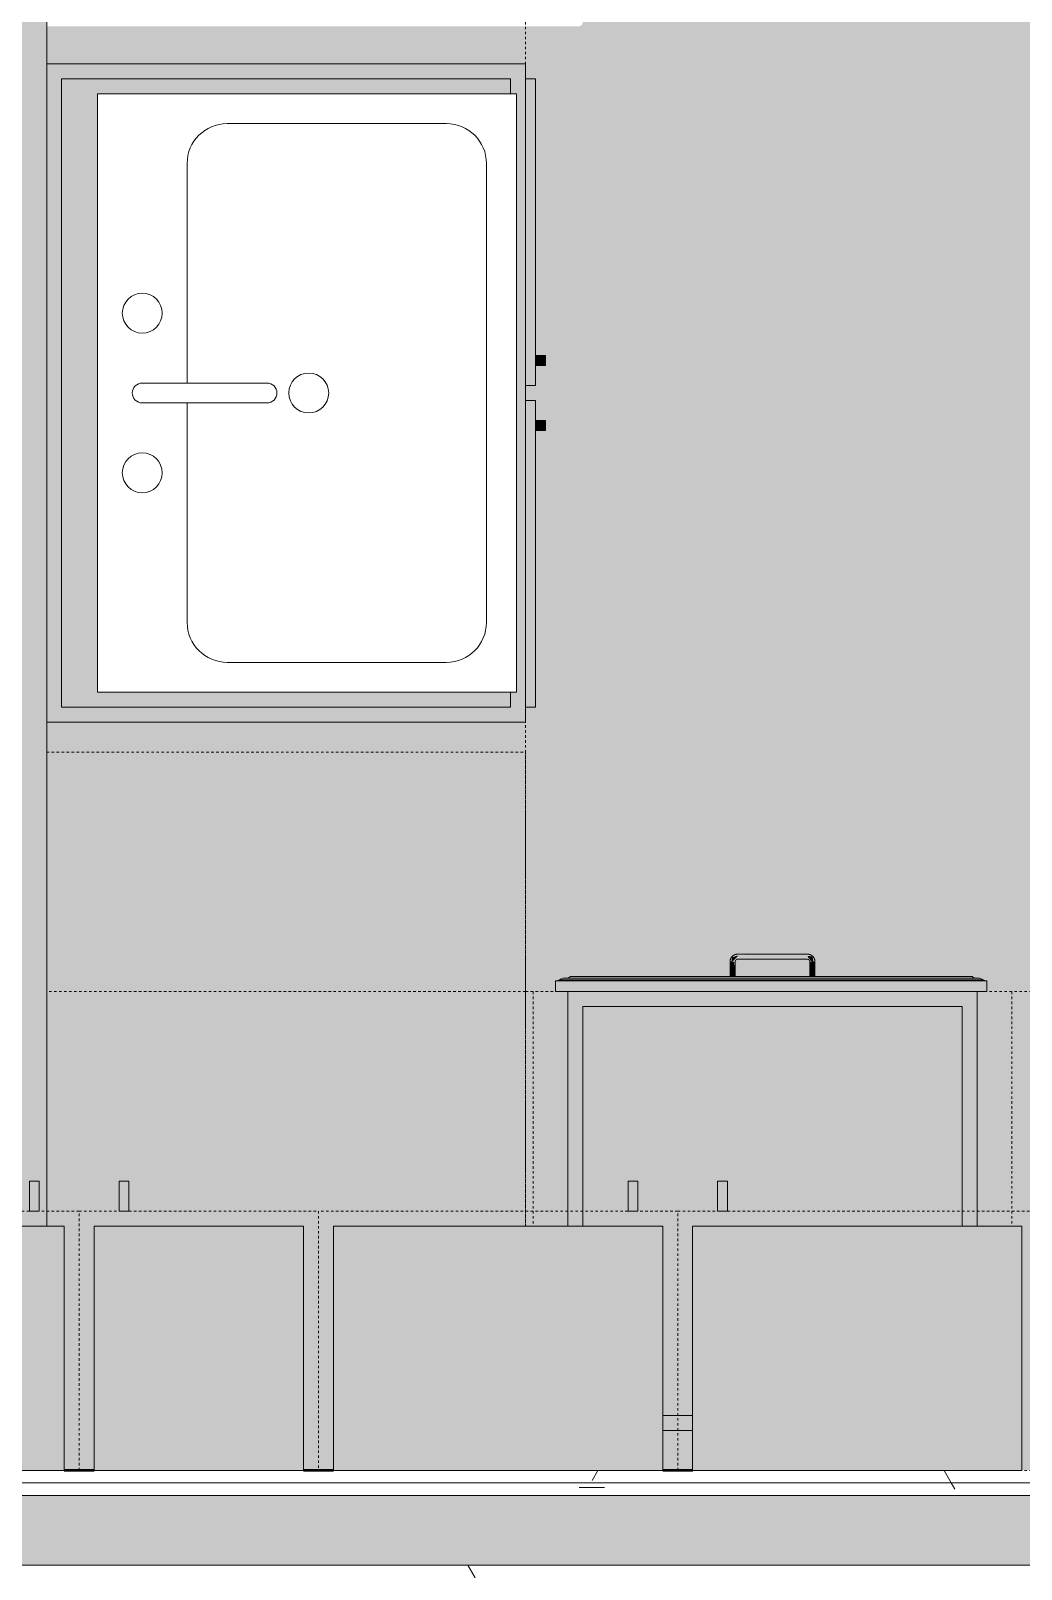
# Model space of a CAD drawing. Header units: inches. Extents: x -4218 to -1814, y 9706 to 12426.
# Drawn here: x -3606.3 to -3556.7, y 10548.2 to 10625.3 of the extents above; entities that cross this region are included whole.
import ezdxf

# ---------------------------------------------------------------- set-up
doc = ezdxf.new("R2010")
doc.units = ezdxf.units.IN
doc.header["$MEASUREMENT"] = 0
doc.linetypes.add('Dash', pattern=[0.25, 0.125, -0.125])
for name, color, linetype, lineweight in [('0-1', 7, 'Continuous', 5), ('0-2', 10, 'Continuous', 13), ('A-AREA-PATT-4', 41, 'Continuous', 9), ('A-WALL', 113, 'Continuous', 13), ('A-WALL-1', 8, 'Continuous', 5), ('A-WALL-3', 10, 'Continuous', 13), ('A-WALL-PATT-4', 111, 'Continuous', 9), ('I-WALL-3', 2, 'Continuous', 50), ('P-SANR-FIXT-2', 7, 'Continuous', 9), ('Q-CASE', 31, 'Continuous', 9), ('Q-CASE-1', 9, 'Continuous', 9), ('Q-CASE-3', 7, 'Continuous', 9), ('Q-CASE-4', 7, 'Dash', 9), ('Q-CASE-HDLN-1', 7, 'Dash', 9), ('Q-CASE-HDLN-2', 31, 'Continuous', 9)]:
    doc.layers.add(name, color=color, linetype=linetype, lineweight=lineweight)
pattern_1 = [(0, (0, 0), (30.72, 7.68), [1.267, -21.773, 1.267, -21.773, -122.88]), (0, (0, 0), (30.72, 7.68), [-46.08, 1.267, -44.813, 1.267, -21.773, -53.76]), (0, (0, 0), (30.72, 7.68), [-115.2, 1.267, -14.093, 1.267, -37.133]), (120, (11.52, 3.84), (-22.011075, 22.7643004), [1.267, -21.773, 1.267, -21.773, -122.88]), (120, (11.52, 3.84), (-22.011075, 22.7643004), [-46.08, 1.267, -44.813, 1.267, -21.773, -53.76]), (120, (11.52, 3.84), (-22.011075, 22.7643004), [-115.2, 1.267, -14.093, 1.267, -37.133]), (240, (15.36, 19.2), (-8.708925, -30.4443004), [1.267, -21.773, 1.267, -21.773, -122.88]), (240, (15.36, 19.2), (-8.708925, -30.4443004), [-46.08, 1.267, -44.813, 1.267, -21.773, -53.76]), (240, (15.36, 19.2), (-8.708925, -30.4443004), [-115.2, 1.267, -14.093, 1.267, -37.133])]

# ---------------------------------------------------------------- blocks, each defined once
blk = doc.blocks.new('OD_CW_Countertop - OD_CW_Countertop-2487816-FLOOR PLAN - 3RD FLOOR')
at = {"layer": 'Q-CASE-HDLN-1'}
blk.add_line((0.738, 19.375), (97.088, 19.375), dxfattribs=at)
blk = doc.blocks.new('OD_CW_Countertop - OD_CW_Countertop-2386852-FLOOR PLAN - 3RD FLOOR')
at = {"layer": 'Q-CASE-HDLN-1'}
for p, q in [((0.738, 11.75), (0.738, 11)), ((70.363, 0), (70.363, 11.75)), ((0.738, 9.501), (0.738, 0)), ((0.738, 0), (14.738, 0)), ((44.738, 0), (70.363, 0))]:
    blk.add_line(p, q, dxfattribs=at)
blk = doc.blocks.new('Sink Kitchen-Single - 30_ x 21_-1372827-FLOOR PLAN - 3RD FLOOR')
at = {"layer": 'P-SANR-FIXT-2'}
for p, q in [((-14.382, 10.408), (15.618, 10.408)), ((-14.382, -10.592), (-14.382, 10.408)), ((15.618, 10.408), (15.618, -10.592)), ((-10.882, 8.908), (12.118, 8.908)), ((-12.882, -4.092), (-12.882, 6.908)), ((14.118, 6.908), (14.118, -4.092)), ((0.118, -8.342), (0.118, -2.092)), ((1.118, -8.342), (1.118, -2.092)), ((0.118, -6.092), (-10.882, -6.092)), ((12.118, -6.092), (1.118, -6.092)), ((15.618, -10.592), (-14.382, -10.592))]:
    blk.add_line(p, q, dxfattribs=at)
for centre, radius, start, end in [((-10.882, 6.908), 2, 90, 180), ((12.118, 6.908), 2, 360, 90), ((0.618, 0), 1, 360, 180), ((0.618, 0), 1, 180, 0), ((0.618, -2.092), 0.5, 360, 180), ((-10.882, -4.092), 2, 180, 270), ((12.118, -4.092), 2, 270, 0), ((-3.382, -8.342), 1, 360, 180), ((4.618, -8.342), 1, 0, 180), ((-3.382, -8.342), 1, 180, 0), ((0.618, -8.342), 0.5, 180, 0), ((4.618, -8.342), 1, 180, 0)]:
    blk.add_arc(centre, radius, start, end, dxfattribs=at)
blk = doc.blocks.new('300 Series Wall Hung Cabinet_301 - 18_-2356570-FLOOR PLAN - 3RD FLOOR')
at = {"layer": 'Q-CASE-1'}
for points in [[(-7, 14.687), (-7, 13.188), (-6.512, 13.188), (-6.512, 14.687)], [(-8.25, 12.438), (-8.25, 0.187), (8.25, 0.187), (8.25, 12.438), (-4.25, 12.438)]]:
    blk.add_hatch(color=256, dxfattribs=at).paths.add_polyline_path(points, flags=0)
at = {"layer": 'Q-CASE-3'}
for p, q in [((-6.512, 14.687), (-7, 14.687)), ((-7, 14.687), (-7, 13.188)), ((-6.512, 13.188), (-6.512, 14.687)), ((-6.512, 13.188), (-7, 13.188)), ((8.25, 12.438), (-8.25, 12.438)), ((-8.25, 12.438), (-8.25, 0.187)), ((8.25, 0.187), (8.25, 12.438)), ((-8.25, 0.187), (8.25, 0.187))]:
    blk.add_line(p, q, dxfattribs=at)
at = {"layer": 'Q-CASE-4'}
for p, q in [((-9, 0.187), (-9, 13.188)), ((-9, 13.188), (9, 13.188)), ((9, 13.188), (9, 0.187)), ((9, 0.187), (-9, 0.187))]:
    blk.add_line(p, q, dxfattribs=at)
blk = doc.blocks.new('300 Series Wall Hung Cabinet_301 - 18_-2356589-FLOOR PLAN - 3RD FLOOR')
at = {"layer": 'Q-CASE-1'}
for points in [[(8.25, -12.438), (8.25, -0.188), (-8.25, -0.188), (-8.25, -12.438), (5.25, -12.438)], [(-6.512, -14.687), (-6.512, -13.188), (-7, -13.188), (-7, -14.687)]]:
    blk.add_hatch(color=256, dxfattribs=at).paths.add_polyline_path(points, flags=0)
at = {"layer": 'Q-CASE-3'}
for p, q in [((8.25, -0.188), (-8.25, -0.188)), ((-8.25, -0.188), (-8.25, -12.438)), ((8.25, -12.438), (8.25, -0.188)), ((-8.25, -12.438), (8.25, -12.438)), ((-7, -13.188), (-6.512, -13.188)), ((-7, -13.188), (-7, -14.687)), ((-6.512, -14.687), (-6.512, -13.188)), ((-7, -14.687), (-6.512, -14.687))]:
    blk.add_line(p, q, dxfattribs=at)
at = {"layer": 'Q-CASE-4'}
for p, q in [((9, -0.188), (-9, -0.188)), ((-9, -0.188), (-9, -13.188)), ((9, -13.188), (9, -0.188)), ((-9, -13.188), (9, -13.188))]:
    blk.add_line(p, q, dxfattribs=at)
blk = doc.blocks.new('300 Series Wall Hung Cabinet_301 - 12_-2218017-FLOOR PLAN - 3RD FLOOR')
at = {"layer": 'Q-CASE-1'}
for points in [[(-4, 14.687), (-4, 13.188), (-3.512, 13.188), (-3.512, 14.687)], [(-5.071, 12.438), (-5.25, 12.438), (-5.25, 0.187), (5.25, 0.187), (5.25, 12.438), (-4.162, 12.438)]]:
    blk.add_hatch(color=256, dxfattribs=at).paths.add_polyline_path(points, flags=0)
at = {"layer": 'Q-CASE-3'}
for p, q in [((-3.512, 14.687), (-4, 14.687)), ((-4, 14.687), (-4, 13.188)), ((-3.512, 13.188), (-3.512, 14.687)), ((-3.512, 13.188), (-4, 13.188)), ((5.25, 12.438), (-5.25, 12.438)), ((-5.25, 12.438), (-5.25, 0.187)), ((5.25, 0.187), (5.25, 12.438)), ((-5.25, 0.187), (5.25, 0.187))]:
    blk.add_line(p, q, dxfattribs=at)
at = {"layer": 'Q-CASE-4'}
for p, q in [((-6, 0.187), (-6, 13.188)), ((-6, 13.188), (6, 13.188)), ((6, 13.188), (6, 0.187)), ((6, 0.187), (-6, 0.187))]:
    blk.add_line(p, q, dxfattribs=at)
blk = doc.blocks.new('300 Series Wall Hung Cabinet_301 - 12_-2216986-FLOOR PLAN - 3RD FLOOR')
at = {"layer": 'Q-CASE-1'}
for points in [[(-5.25, -12.438), (5.25, -12.438), (5.25, -0.188), (-5.25, -0.188), (-5.25, -9.566)], [(-3.512, -14.687), (-3.512, -13.188), (-4, -13.188), (-4, -14.687)]]:
    blk.add_hatch(color=256, dxfattribs=at).paths.add_polyline_path(points, flags=0)
at = {"layer": 'Q-CASE-3'}
for p, q in [((5.25, -0.188), (-5.25, -0.188)), ((-5.25, -0.188), (-5.25, -12.438)), ((5.25, -12.438), (5.25, -0.188)), ((-5.25, -12.438), (5.25, -12.438)), ((-4, -13.188), (-3.512, -13.188)), ((-4, -13.188), (-4, -14.687)), ((-3.512, -14.687), (-3.512, -13.188)), ((-4, -14.687), (-3.512, -14.687))]:
    blk.add_line(p, q, dxfattribs=at)
at = {"layer": 'Q-CASE-4'}
for p, q in [((6, -0.188), (-6, -0.188)), ((-6, -0.188), (-6, -13.188)), ((6, -13.188), (6, -0.188)), ((-6, -13.188), (6, -13.188))]:
    blk.add_line(p, q, dxfattribs=at)
blk = doc.blocks.new('Base_Unit_4_drawer_12137 - 24_-2386625-FLOOR PLAN - 3RD FLOOR')
at = {"layer": 'Q-CASE'}
for points in [[(-1.383, 24.75), (-1.142, 24.75), (-1.174, 25.5), (-1.383, 25.5), (-1.383, 25.228)], [(-1.295, 25.5), (-1.23, 25.528), (-1.012, 25.75), (-1.012, 25.813), (-1.286, 25.72), (-1.325, 25.5)], [(2.488, 25.625), (2.488, 25.875), (-1.012, 25.838), (-1.012, 25.625), (0.187, 25.625)], [(2.738, 25.5), (2.8, 25.5), (2.738, 25.768), (2.488, 25.782), (2.516, 25.717), (2.705, 25.5)], [(2.617, 24.75), (2.858, 24.75), (2.826, 25.5), (2.617, 25.5), (2.617, 25.228)], [(-9.664, 24.671), (10.823, 24.703), (10.659, 24.75), (-9.387, 24.75), (-9.567, 24.676)], [(10.988, 24), (11.488, 24), (11.488, 24.543), (-10.137, 24.543), (-10.137, 24), (10.238, 24)], [(-10.026, 24.543), (11.377, 24.556), (11.271, 24.592), (-10.064, 24.551), (-10.055, 24.543)], [(10.238, 24.592), (11.271, 24.592), (11.105, 24.665), (10.823, 24.671), (-9.842, 24.639), (-9.921, 24.592), (4.408, 24.592)]]:
    blk.add_hatch(color=256, dxfattribs=at).paths.add_polyline_path(points, flags=0)
h = blk.add_hatch(color=256, dxfattribs=at)
h.paths.add_polyline_path([(-4.762, 2), (-3.262, 2), (-3.262, 2.75), (-4.762, 2.75), (-4.762, 2.18)], flags=0)
h.paths.add_polyline_path([(10.573, 12.25), (10.988, 12.25), (10.988, 24), (-9.512, 24), (-9.512, 12.25), (-8.762, 12.25), (-8.762, 23.25), (10.238, 23.25), (10.238, 12.25)], flags=0)
h = blk.add_hatch(color=256, dxfattribs=at)
h.paths.add_polyline_path([(-3.262, 2.75), (-3.262, 12.25), (10.238, 12.25), (10.238, 23.25), (-8.762, 23.25), (-8.762, 12.25), (-4.762, 12.25), (-4.762, 2.75)], flags=0)
h.paths.add_polyline_path([(-1.524, 13), (-2.012, 13), (-2.012, 14.499), (-1.524, 14.499), (-1.524, 14)], flags=0)
h.paths.add_polyline_path([(-6.012, 13), (-6.501, 13), (-6.501, 14.499), (-6.012, 14.499), (-6.012, 14)], flags=0)
at = {"layer": 'Q-CASE-HDLN-1'}
for p, q in [((12.738, 24), (-11.262, 24)), ((-11.262, 24), (-11.262, 12.25)), ((12.738, 24), (12.738, 12.25))]:
    blk.add_line(p, q, dxfattribs=at)
at = {"layer": 'Q-CASE-HDLN-2'}
for p, q in [((-1.387, 25.5), (-1.387, 24.75)), ((-1.387, 25.5), (-1.387, 24.75)), ((-1.387, 25.5), (-1.387, 24.75)), ((-1.387, 25.5), (-1.387, 24.75)), ((-1.137, 24.75), (-1.137, 25.5)), ((-1.137, 24.75), (-1.137, 25.5)), ((-1.137, 24.75), (-1.137, 25.5)), ((-1.137, 24.75), (-1.137, 25.5)), ((2.488, 25.875), (-1.012, 25.875)), ((-1.012, 25.625), (2.488, 25.625)), ((2.613, 25.5), (2.613, 24.75)), ((2.613, 25.5), (2.613, 24.75)), ((2.613, 25.5), (2.613, 24.75)), ((2.613, 25.5), (2.613, 24.75)), ((2.863, 24.75), (2.863, 25.5)), ((2.863, 24.75), (2.863, 25.5)), ((2.863, 24.75), (2.863, 25.5)), ((2.863, 24.75), (2.863, 25.5)), ((-9.387, 24.75), (-1.383, 24.75)), ((-1.387, 24.75), (-1.383, 24.75)), ((-1.137, 24.75), (-1.387, 24.75)), ((-1.142, 24.75), (-1.137, 24.75)), ((-1.142, 24.75), (2.617, 24.75)), ((2.863, 24.75), (2.613, 24.75)), ((2.613, 24.75), (2.617, 24.75)), ((2.858, 24.75), (2.863, 24.75)), ((2.858, 24.75), (10.738, 24.75)), ((11.488, 24.543), (-10.137, 24.543)), ((-10.137, 24.543), (-10.137, 24)), ((11.488, 24), (-10.137, 24)), ((-9.921, 24.592), (11.271, 24.592)), ((11.037, 24.672), (-9.687, 24.672)), ((-9.512, 24), (-9.512, 12.25)), ((10.988, 12.25), (10.988, 24)), ((11.488, 24.543), (11.488, 24)), ((-8.762, 12.25), (-8.762, 23.25)), ((-8.762, 23.25), (10.238, 23.25)), ((10.238, 23.25), (10.238, 12.25)), ((-3.262, 2.75), (-4.762, 2.75)), ((-4.762, 2), (-3.262, 2))]:
    blk.add_line(p, q, dxfattribs=at)
at = {"layer": 'Q-CASE-HDLN-2', "flags": 128}
for points in [[(-1.012, 25.875), (-1.027, 25.875), (-1.042, 25.874), (-1.057, 25.872), (-1.072, 25.87), (-1.087, 25.868), (-1.101, 25.864), (-1.116, 25.86), (-1.13, 25.856), (-1.144, 25.851), (-1.158, 25.845), (-1.172, 25.839), (-1.185, 25.833), (-1.199, 25.825), (-1.211, 25.818), (-1.224, 25.81), (-1.236, 25.801), (-1.248, 25.792), (-1.26, 25.782), (-1.271, 25.772), (-1.281, 25.761), (-1.292, 25.75), (-1.301, 25.739), (-1.311, 25.727), (-1.319, 25.715), (-1.328, 25.703), (-1.336, 25.69), (-1.343, 25.677), (-1.35, 25.663), (-1.356, 25.65), (-1.362, 25.636), (-1.367, 25.622), (-1.372, 25.608), (-1.376, 25.593), (-1.379, 25.578), (-1.382, 25.564), (-1.384, 25.549), (-1.386, 25.534), (-1.387, 25.519), (-1.387, 25.504), (-1.387, 25.5)], [(-1.292, 25.75), (-1.301, 25.739), (-1.311, 25.727), (-1.319, 25.715), (-1.328, 25.703), (-1.336, 25.69), (-1.343, 25.677), (-1.35, 25.663), (-1.356, 25.65), (-1.362, 25.636), (-1.367, 25.622), (-1.372, 25.608), (-1.376, 25.593), (-1.379, 25.578), (-1.382, 25.564), (-1.384, 25.549), (-1.386, 25.534), (-1.387, 25.519), (-1.387, 25.504), (-1.387, 25.5)], [(-1.292, 25.75), (-1.301, 25.739), (-1.311, 25.727), (-1.319, 25.715), (-1.328, 25.703), (-1.336, 25.69), (-1.343, 25.677), (-1.35, 25.663), (-1.356, 25.65), (-1.362, 25.636), (-1.367, 25.622), (-1.372, 25.608), (-1.376, 25.593), (-1.379, 25.578), (-1.382, 25.564), (-1.384, 25.549), (-1.386, 25.534), (-1.387, 25.519), (-1.387, 25.504), (-1.387, 25.5)], [(-1.292, 25.75), (-1.301, 25.739), (-1.311, 25.727), (-1.319, 25.715), (-1.328, 25.703), (-1.336, 25.69), (-1.343, 25.677), (-1.35, 25.663), (-1.356, 25.65), (-1.362, 25.636), (-1.367, 25.622), (-1.372, 25.608), (-1.376, 25.593), (-1.379, 25.578), (-1.382, 25.564), (-1.384, 25.549), (-1.386, 25.534), (-1.387, 25.519), (-1.387, 25.504), (-1.387, 25.5)], [(-1.012, 25.875), (-1.027, 25.875), (-1.042, 25.874), (-1.057, 25.872), (-1.072, 25.87), (-1.087, 25.868), (-1.101, 25.864), (-1.116, 25.86), (-1.13, 25.856), (-1.144, 25.851), (-1.158, 25.845), (-1.172, 25.839), (-1.185, 25.833), (-1.199, 25.825), (-1.211, 25.818), (-1.224, 25.81), (-1.236, 25.801), (-1.248, 25.792), (-1.26, 25.782), (-1.271, 25.772)], [(-1.012, 25.875), (-1.027, 25.875), (-1.042, 25.874), (-1.057, 25.872), (-1.072, 25.87), (-1.087, 25.868), (-1.101, 25.864), (-1.116, 25.86), (-1.13, 25.856), (-1.144, 25.851), (-1.158, 25.845), (-1.172, 25.839), (-1.185, 25.833), (-1.199, 25.825), (-1.211, 25.818), (-1.224, 25.81), (-1.236, 25.801), (-1.248, 25.792), (-1.26, 25.782), (-1.271, 25.772)], [(-1.012, 25.875), (-1.027, 25.875), (-1.042, 25.874), (-1.057, 25.872), (-1.072, 25.87), (-1.087, 25.868), (-1.101, 25.864), (-1.116, 25.86), (-1.13, 25.856), (-1.144, 25.851), (-1.158, 25.845), (-1.172, 25.839), (-1.185, 25.833), (-1.199, 25.825), (-1.211, 25.818), (-1.224, 25.81), (-1.236, 25.801), (-1.248, 25.792), (-1.26, 25.782), (-1.271, 25.772)], [(-1.137, 25.5), (-1.137, 25.505), (-1.137, 25.51), (-1.136, 25.515), (-1.136, 25.52), (-1.135, 25.525), (-1.134, 25.53), (-1.132, 25.535), (-1.131, 25.539), (-1.129, 25.544), (-1.127, 25.549), (-1.125, 25.553), (-1.123, 25.558), (-1.121, 25.562), (-1.118, 25.566), (-1.115, 25.571), (-1.113, 25.575), (-1.109, 25.579), (-1.106, 25.582), (-1.103, 25.586), (-1.099, 25.59), (-1.096, 25.593), (-1.092, 25.596), (-1.088, 25.599), (-1.084, 25.602), (-1.08, 25.605), (-1.076, 25.608), (-1.071, 25.61), (-1.067, 25.613), (-1.062, 25.615), (-1.058, 25.617), (-1.053, 25.618), (-1.048, 25.62), (-1.043, 25.621), (-1.038, 25.622), (-1.034, 25.623), (-1.029, 25.624), (-1.024, 25.624), (-1.019, 25.625), (-1.014, 25.625)], [(-1.137, 25.5), (-1.137, 25.505), (-1.137, 25.51), (-1.136, 25.515), (-1.136, 25.52), (-1.135, 25.525), (-1.134, 25.53), (-1.132, 25.535), (-1.131, 25.539), (-1.129, 25.544), (-1.127, 25.549), (-1.125, 25.553), (-1.123, 25.558), (-1.121, 25.562), (-1.118, 25.566), (-1.115, 25.571), (-1.113, 25.575), (-1.109, 25.579), (-1.106, 25.582), (-1.103, 25.586), (-1.099, 25.59), (-1.096, 25.593), (-1.092, 25.596), (-1.088, 25.599), (-1.084, 25.602), (-1.08, 25.605), (-1.076, 25.608), (-1.071, 25.61), (-1.067, 25.613), (-1.062, 25.615), (-1.058, 25.617), (-1.053, 25.618), (-1.048, 25.62), (-1.043, 25.621), (-1.038, 25.622), (-1.034, 25.623), (-1.029, 25.624), (-1.024, 25.624), (-1.019, 25.625), (-1.014, 25.625)], [(-1.137, 25.5), (-1.137, 25.505), (-1.137, 25.51), (-1.136, 25.515), (-1.136, 25.52), (-1.135, 25.525), (-1.134, 25.53), (-1.132, 25.535), (-1.131, 25.539), (-1.129, 25.544), (-1.127, 25.549), (-1.125, 25.553), (-1.123, 25.558), (-1.121, 25.562), (-1.118, 25.566), (-1.115, 25.571), (-1.113, 25.575), (-1.109, 25.579), (-1.106, 25.582), (-1.103, 25.586), (-1.099, 25.59), (-1.096, 25.593), (-1.092, 25.596), (-1.088, 25.599), (-1.084, 25.602), (-1.08, 25.605), (-1.076, 25.608), (-1.071, 25.61), (-1.067, 25.613), (-1.062, 25.615), (-1.058, 25.617), (-1.053, 25.618), (-1.048, 25.62), (-1.043, 25.621), (-1.038, 25.622), (-1.034, 25.623), (-1.029, 25.624), (-1.024, 25.624), (-1.019, 25.625), (-1.014, 25.625)], [(-1.137, 25.5), (-1.137, 25.505), (-1.137, 25.51), (-1.136, 25.515), (-1.136, 25.52), (-1.135, 25.525), (-1.134, 25.53), (-1.132, 25.535), (-1.131, 25.539), (-1.129, 25.544), (-1.127, 25.549), (-1.125, 25.553), (-1.123, 25.558), (-1.121, 25.562), (-1.118, 25.566), (-1.115, 25.571), (-1.113, 25.575), (-1.109, 25.579), (-1.106, 25.582), (-1.103, 25.586), (-1.099, 25.59), (-1.096, 25.593), (-1.092, 25.596), (-1.088, 25.599), (-1.084, 25.602), (-1.08, 25.605), (-1.076, 25.608), (-1.071, 25.61), (-1.067, 25.613), (-1.062, 25.615), (-1.058, 25.617), (-1.053, 25.618), (-1.048, 25.62), (-1.043, 25.621), (-1.038, 25.622), (-1.034, 25.623), (-1.029, 25.624), (-1.024, 25.624), (-1.019, 25.625), (-1.014, 25.625), (-1.012, 25.625)], [(2.738, 25.779), (2.727, 25.789), (2.715, 25.798), (2.703, 25.807), (2.69, 25.816), (2.678, 25.823), (2.664, 25.831), (2.651, 25.838), (2.637, 25.844), (2.624, 25.85), (2.61, 25.855), (2.595, 25.859), (2.581, 25.863), (2.566, 25.867), (2.551, 25.87), (2.537, 25.872), (2.522, 25.873), (2.507, 25.875), (2.492, 25.875), (2.488, 25.875)], [(2.738, 25.779), (2.727, 25.789), (2.715, 25.798), (2.703, 25.807), (2.69, 25.816), (2.678, 25.823), (2.664, 25.831), (2.651, 25.838), (2.637, 25.844), (2.624, 25.85), (2.61, 25.855), (2.595, 25.859), (2.581, 25.863), (2.566, 25.867), (2.551, 25.87), (2.537, 25.872), (2.522, 25.873), (2.507, 25.875), (2.492, 25.875), (2.488, 25.875)], [(2.738, 25.779), (2.727, 25.789), (2.715, 25.798), (2.703, 25.807), (2.69, 25.816), (2.678, 25.823), (2.664, 25.831), (2.651, 25.838), (2.637, 25.844), (2.624, 25.85), (2.61, 25.855), (2.595, 25.859), (2.581, 25.863), (2.566, 25.867), (2.551, 25.87), (2.537, 25.872), (2.522, 25.873), (2.507, 25.875), (2.492, 25.875), (2.488, 25.875)], [(2.863, 25.5), (2.862, 25.515), (2.862, 25.53), (2.86, 25.545), (2.858, 25.56), (2.855, 25.575), (2.852, 25.589), (2.848, 25.604), (2.844, 25.618), (2.839, 25.632), (2.833, 25.646), (2.827, 25.66), (2.82, 25.673), (2.813, 25.686), (2.805, 25.699), (2.797, 25.712), (2.788, 25.724), (2.779, 25.736), (2.77, 25.747), (2.76, 25.758), (2.749, 25.769), (2.738, 25.779), (2.727, 25.789), (2.715, 25.798), (2.703, 25.807), (2.69, 25.816), (2.678, 25.823), (2.664, 25.831), (2.651, 25.838), (2.637, 25.844), (2.624, 25.85), (2.61, 25.855), (2.595, 25.859), (2.581, 25.863), (2.566, 25.867), (2.551, 25.87), (2.537, 25.872), (2.522, 25.873), (2.507, 25.875), (2.492, 25.875), (2.488, 25.875)], [(2.488, 25.625), (2.493, 25.625), (2.498, 25.625), (2.503, 25.624), (2.508, 25.623), (2.513, 25.623), (2.517, 25.621), (2.522, 25.62), (2.527, 25.619), (2.532, 25.617), (2.536, 25.615), (2.541, 25.613), (2.545, 25.611), (2.55, 25.608), (2.554, 25.606), (2.558, 25.603), (2.562, 25.6), (2.566, 25.597), (2.57, 25.594), (2.574, 25.591), (2.577, 25.587), (2.581, 25.583), (2.584, 25.58), (2.587, 25.576), (2.59, 25.572), (2.593, 25.568), (2.596, 25.563), (2.598, 25.559), (2.6, 25.554), (2.602, 25.55), (2.604, 25.545), (2.606, 25.541), (2.607, 25.536), (2.609, 25.531), (2.61, 25.526), (2.611, 25.521), (2.612, 25.516), (2.612, 25.511), (2.613, 25.506), (2.613, 25.501), (2.613, 25.5)], [(2.488, 25.625), (2.493, 25.625), (2.498, 25.625), (2.503, 25.624), (2.508, 25.623), (2.513, 25.623), (2.517, 25.621), (2.522, 25.62), (2.527, 25.619), (2.532, 25.617), (2.536, 25.615), (2.541, 25.613), (2.545, 25.611), (2.55, 25.608), (2.554, 25.606), (2.558, 25.603), (2.562, 25.6), (2.566, 25.597), (2.57, 25.594), (2.574, 25.591), (2.577, 25.587), (2.581, 25.583), (2.584, 25.58), (2.587, 25.576), (2.59, 25.572), (2.593, 25.568), (2.596, 25.563), (2.598, 25.559), (2.6, 25.554), (2.602, 25.55), (2.604, 25.545), (2.606, 25.541), (2.607, 25.536), (2.609, 25.531), (2.61, 25.526), (2.611, 25.521), (2.612, 25.516), (2.612, 25.511), (2.613, 25.506), (2.613, 25.501), (2.613, 25.5)], [(2.488, 25.625), (2.493, 25.625), (2.498, 25.625), (2.503, 25.624), (2.508, 25.623), (2.513, 25.623), (2.517, 25.621), (2.522, 25.62), (2.527, 25.619), (2.532, 25.617), (2.536, 25.615), (2.541, 25.613), (2.545, 25.611), (2.55, 25.608), (2.554, 25.606), (2.558, 25.603), (2.562, 25.6), (2.566, 25.597), (2.57, 25.594), (2.574, 25.591), (2.577, 25.587), (2.581, 25.583), (2.584, 25.58), (2.587, 25.576), (2.59, 25.572), (2.593, 25.568), (2.596, 25.563), (2.598, 25.559), (2.6, 25.554), (2.602, 25.55), (2.604, 25.545), (2.606, 25.541), (2.607, 25.536), (2.609, 25.531), (2.61, 25.526), (2.611, 25.521), (2.612, 25.516), (2.612, 25.511), (2.613, 25.506), (2.613, 25.501), (2.613, 25.5)], [(2.488, 25.625), (2.493, 25.625), (2.498, 25.625), (2.503, 25.624), (2.508, 25.623), (2.513, 25.623), (2.517, 25.621), (2.522, 25.62), (2.527, 25.619), (2.532, 25.617), (2.536, 25.615), (2.541, 25.613), (2.545, 25.611), (2.55, 25.608), (2.554, 25.606), (2.558, 25.603), (2.562, 25.6), (2.566, 25.597), (2.57, 25.594), (2.574, 25.591), (2.577, 25.587), (2.581, 25.583), (2.584, 25.58), (2.587, 25.576), (2.59, 25.572), (2.593, 25.568), (2.596, 25.563), (2.598, 25.559), (2.6, 25.554), (2.602, 25.55), (2.604, 25.545), (2.606, 25.541), (2.607, 25.536), (2.609, 25.531), (2.61, 25.526), (2.611, 25.521), (2.612, 25.516), (2.612, 25.511), (2.613, 25.506), (2.613, 25.501), (2.613, 25.5)], [(2.863, 25.5), (2.862, 25.515), (2.862, 25.53), (2.86, 25.545), (2.858, 25.56), (2.855, 25.575), (2.852, 25.589), (2.848, 25.604), (2.844, 25.618), (2.839, 25.632), (2.833, 25.646), (2.827, 25.66), (2.82, 25.673), (2.813, 25.686), (2.805, 25.699), (2.797, 25.712), (2.788, 25.724), (2.779, 25.736), (2.77, 25.747), (2.76, 25.758)], [(2.863, 25.5), (2.862, 25.515), (2.862, 25.53), (2.86, 25.545), (2.858, 25.56), (2.855, 25.575), (2.852, 25.589), (2.848, 25.604), (2.844, 25.618), (2.839, 25.632), (2.833, 25.646), (2.827, 25.66), (2.82, 25.673), (2.813, 25.686), (2.805, 25.699), (2.797, 25.712), (2.788, 25.724), (2.779, 25.736), (2.77, 25.747), (2.76, 25.758)], [(2.863, 25.5), (2.862, 25.515), (2.862, 25.53), (2.86, 25.545), (2.858, 25.56), (2.855, 25.575), (2.852, 25.589), (2.848, 25.604), (2.844, 25.618), (2.839, 25.632), (2.833, 25.646), (2.827, 25.66), (2.82, 25.673), (2.813, 25.686), (2.805, 25.699), (2.797, 25.712), (2.788, 25.724), (2.779, 25.736), (2.77, 25.747), (2.76, 25.758)]]:
    blk.add_lwpolyline(points, dxfattribs=at)
at = {"layer": 'Q-CASE-HDLN-2'}
for points in [[(-9.567, 24.676), (-9.535, 24.682), (-9.471, 24.7), (-9.414, 24.731), (-9.387, 24.75)], [(10.738, 24.75), (10.764, 24.731), (10.822, 24.7), (10.885, 24.682), (10.917, 24.676)], [(-10.137, 24.543), (-10.099, 24.543), (-10.025, 24.551), (-9.955, 24.576), (-9.921, 24.592)], [(-9.921, 24.592), (-9.896, 24.611), (-9.844, 24.642), (-9.755, 24.669), (-9.695, 24.673), (-9.664, 24.671)], [(-9.664, 24.671), (-9.694, 24.673), (-9.725, 24.671), (-9.755, 24.665)], [(-9.755, 24.665), (-9.725, 24.671), (-9.695, 24.673), (-9.664, 24.671)], [(-9.664, 24.671), (-9.694, 24.673), (-9.725, 24.671), (-9.755, 24.665)], [(-9.755, 24.665), (-9.725, 24.671), (-9.695, 24.673), (-9.664, 24.671)], [(-9.664, 24.671), (-9.694, 24.673), (-9.725, 24.671), (-9.755, 24.665)], [(11.014, 24.671), (11.045, 24.673), (11.076, 24.671), (11.105, 24.665)], [(11.014, 24.671), (11.045, 24.673), (11.075, 24.671), (11.105, 24.665)], [(11.014, 24.671), (11.045, 24.673), (11.076, 24.671), (11.105, 24.665)], [(11.014, 24.671), (11.045, 24.673), (11.075, 24.671), (11.105, 24.665)], [(11.014, 24.671), (11.045, 24.673), (11.076, 24.671), (11.105, 24.665)], [(11.014, 24.671), (11.045, 24.673), (11.106, 24.669), (11.194, 24.642), (11.247, 24.611), (11.271, 24.592)], [(11.271, 24.592), (11.305, 24.576), (11.376, 24.551), (11.45, 24.543), (11.488, 24.543)]]:
    blk.add_open_spline(points, degree=3, dxfattribs=at)
blk = doc.blocks.new('Vanity Cabinet-Double Door - 33_-2318066-FLOOR PLAN - 3RD FLOOR')
at = {"layer": 'Q-CASE-1'}
for points in [[(-0.637, 25), (-1.137, 25), (-1.137, 24.5), (-0.637, 24.5)], [(2.613, 25), (2.113, 25), (2.113, 24.5), (2.613, 24.5)], [(17.238, 24), (-15.762, 24), (-15.012, 23.25), (-14.262, 23.25), (-14.262, 23.541), (15.738, 23.541), (15.738, 23.25), (16.488, 23.25), (16.942, 23.704)], [(-15.012, 21), (-15.012, 23.25), (-15.762, 24), (-15.762, 0), (-15.012, 0.75), (-15.012, 6.278)], [(0.363, 24.5), (-15.012, 24.5), (-15.012, 24), (0.363, 24)], [(16.488, 24.5), (1.113, 24.5), (1.113, 24), (16.488, 24)], [(17.238, 23.25), (17.238, 24), (16.488, 23.25), (16.488, 0.75), (17.238, 0), (17.238, 23.162)], [(16.488, 2.541), (16.488, 23.25), (15.738, 23.25), (15.738, 2.541), (-14.262, 2.541), (-14.262, 23.25), (-15.012, 23.25), (-15.012, 0.75), (16.488, 0.75)], [(17.238, 0), (16.488, 0.75), (-15.012, 0.75), (-15.762, 0), (16.942, 0)]]:
    blk.add_hatch(color=256, dxfattribs=at).paths.add_polyline_path(points, flags=0)
at = {"layer": 'Q-CASE-3'}
for p, q in [((-1.137, 25), (-0.637, 25)), ((-1.137, 24.5), (-1.137, 25)), ((-0.637, 25), (-0.637, 24.5)), ((2.113, 25), (2.613, 25)), ((2.113, 24.5), (2.113, 25)), ((2.613, 25), (2.613, 24.5)), ((-15.762, 24), (-15.762, 0)), ((17.238, 24), (-15.762, 24)), ((17.238, 24), (-15.762, 24)), ((-15.762, 24), (-15.762, 0)), ((-15.012, 24.5), (0.363, 24.5)), ((-15.012, 24.5), (-15.012, 24)), ((0.363, 24), (0.363, 24.5)), ((1.113, 24.5), (16.488, 24.5)), ((1.113, 24.5), (1.113, 24)), ((16.488, 24), (16.488, 24.5)), ((17.238, 0), (17.238, 24)), ((17.238, 0), (17.238, 24)), ((-14.262, 23.25), (-15.012, 23.25)), ((-15.012, 23.25), (-15.012, 0.75)), ((16.488, 23.25), (15.738, 23.25)), ((16.488, 0.75), (16.488, 23.25)), ((-15.012, 0.75), (16.488, 0.75))]:
    blk.add_line(p, q, dxfattribs=at)
blk = doc.blocks.new('Base Cabinet-Single Door - 12_-V42-FLOOR PLAN - 3RD FLOOR')
at = {"layer": 'Q-CASE-4'}
for p, q in [((-5.262, -24), (-5.262, 0)), ((-5.262, 0), (6.738, 0)), ((6.738, 0), (6.738, -24)), ((6.738, -24), (-5.262, -24))]:
    blk.add_line(p, q, dxfattribs=at)
blk = doc.blocks.new('CTR - 1st Phase - Unit Layouts_rvt-1-FLOOR PLAN - 3RD FLOOR')
at = {"layer": 'A-WALL-1'}
h = blk.add_hatch(color=256, dxfattribs=at)
h.paths.add_polyline_path([(-3606.412, 10565.439), (-3605.549, 10565.439), (-3605.549, 10661.789), (-3610.924, 10661.789), (-3610.924, 10565.439)], flags=0)
h.paths.add_polyline_path([(-3605.924, 10566.189), (-3606.412, 10566.189), (-3606.412, 10567.689), (-3605.924, 10567.689), (-3605.924, 10567.19)], flags=0)
at = {"layer": 'A-WALL-3'}
blk.add_line((-3605.549, 10661.789), (-3605.549, 10565.439), dxfattribs=at)
at = {"layer": '0-2'}
for name, p, rotation in [('OD_CW_Countertop - OD_CW_Countertop-2487816-FLOOR PLAN - 3RD FLOOR', (-3600.924, 10662.527), 270.0000000000389), ('Vanity Cabinet-Double Door - 33_-2318066-FLOOR PLAN - 3RD FLOOR', (-3605.549, 10607.927), 269.9999999999679), ('Sink Kitchen-Single - 30_ x 21_-1372827-FLOOR PLAN - 3RD FLOOR', (-3592.416, 10607.807), 270.0000000000389), ('Base Cabinet-Single Door - 12_-V42-FLOOR PLAN - 3RD FLOOR', (-3605.549, 10582.452), 89.99999999996815), ('OD_CW_Countertop - OD_CW_Countertop-2386852-FLOOR PLAN - 3RD FLOOR', (-3511.186, 10577.189), 180), ('300 Series Wall Hung Cabinet_301 - 12_-2216986-FLOOR PLAN - 3RD FLOOR', (-3609.924, 10553.002), 180), ('300 Series Wall Hung Cabinet_301 - 18_-2356589-FLOOR PLAN - 3RD FLOOR', (-3582.924, 10553.002), 180)]:
    blk.add_blockref(name, p, dxfattribs=dict(at, rotation=rotation))
for name, p in [('Base_Unit_4_drawer_12137 - 24_-2386625-FLOOR PLAN - 3RD FLOOR', (-3569.911, 10553.189)), ('300 Series Wall Hung Cabinet_301 - 12_-2218017-FLOOR PLAN - 3RD FLOOR', (-3597.924, 10553.002)), ('300 Series Wall Hung Cabinet_301 - 18_-2356570-FLOOR PLAN - 3RD FLOOR', (-3564.924, 10553.002))]:
    blk.add_blockref(name, p, dxfattribs=at)

msp = doc.modelspace()

# ---------------------------------------------------------------- hatches: boundary and pattern name
at = {"layer": 'A-AREA-PATT-4'}
h = msp.add_hatch(color=256, dxfattribs=at)
h.paths.add_polyline_path([(-3556.67374, 10553.1894), (-3555.92374, 10553.1894), (-3555.92374, 10577.5644), (-3525.92374, 10577.5644), (-3525.92374, 10553.5644), (-3526.04185, 10553.5644), (-3526.04185, 10553.1894), (-3525.17374, 10553.1894), (-3525.17374, 10565.4394), (-3514.67374, 10565.4394), (-3514.67374, 10553.1894), (-3513.17374, 10553.1894), (-3513.17374, 10565.4394), (-3502.67374, 10565.4394), (-3502.67374, 10553.1894), (-3487.92374, 10553.1894), (-3487.92374, 10567.9394), (-3500.17374, 10567.9394), (-3500.17374, 10581.4394), (-3487.92374, 10581.4394), (-3487.92374, 10583.4394), (-3500.17374, 10583.4394), (-3500.17374, 10596.9394), (-3487.92374, 10596.9394), (-3487.92374, 10642.1894), (-3505.92374, 10642.1894), (-3505.92374, 10668.8894), (-3503.98624, 10668.8894), (-3503.98624, 10669.5144), (-3501.92374, 10669.5144), (-3501.92374, 10704.2644), (-3503.98624, 10704.2644), (-3503.98624, 10704.8894), (-3505.92374, 10704.8894), (-3505.92374, 10711.4144), (-3520.74874, 10711.4144), (-3520.74874, 10721.67145), (-3519.74874, 10721.67145), (-3519.74874, 10723.67145), (-3517.81124, 10723.67145), (-3517.81124, 10724.29645), (-3515.93624, 10724.29645), (-3515.93624, 10723.67145), (-3513.99874, 10723.67145), (-3513.99874, 10721.67145), (-3515.99874, 10721.67145), (-3515.99874, 10716.1644), (-3487.92374, 10716.1644), (-3487.92374, 10728.9894), (-3513.92374, 10728.9894), (-3513.92374, 10753.9894), (-3487.92374, 10753.9894), (-3487.92374, 10767.17851), (-3515.99874, 10767.17851), (-3515.99874, 10761.67145), (-3513.99874, 10761.67145), (-3513.99874, 10759.67145), (-3515.93624, 10759.67145), (-3515.93624, 10759.04645), (-3517.81124, 10759.04645), (-3517.81124, 10759.67145), (-3519.74874, 10759.67145), (-3519.74874, 10761.67145), (-3520.74874, 10761.67145), (-3520.74874, 10767.17851), (-3538.37374, 10767.17851), (-3538.37374, 10771.92851), (-3487.92374, 10771.92851), (-3487.92374, 10807.92851), (-3523.92374, 10807.92851), (-3523.92374, 10812.67851), (-3487.92374, 10812.67851), (-3487.92374, 10835.1894), (-3535.41861, 10835.1894), (-3535.41861, 10827.46317), (-3535.54557, 10826.49876), (-3535.91783, 10825.60006), (-3536.50999, 10824.82834), (-3537.28172, 10824.23617), (-3538.18041, 10823.86392), (-3539.22114, 10823.73695), (-3540.53317, 10823.73695), (-3540.18545, 10820.71317), (-3538.9937, 10819.71317), (-3538.42693, 10818.71317), (-3538.15898, 10817.71317), (-3537.98198, 10816.70937), (-3537.89483, 10815.71317), (-3538.06914, 10813.72079), (-3538.60708, 10811.71317), (-3539.33502, 10809.71317), (-3540.26763, 10807.71317), (-3541.65506, 10805.71317), (-3542.65506, 10804.71317), (-3543.52109, 10804.21317), (-3544.89483, 10803.71317), (-3545.89483, 10803.71317), (-3547.26857, 10804.21317), (-3548.13459, 10804.71317), (-3549.13459, 10805.71317), (-3550.60421, 10807.88942), (-3551.45464, 10809.71317), (-3552.18258, 10811.71317), (-3552.72052, 10813.72079), (-3552.89483, 10815.71317), (-3552.72052, 10817.20365), (-3552.63067, 10817.71317), (-3552.36273, 10818.71317), (-3551.79596, 10819.71317), (-3550.60421, 10820.71317), (-3550.25649, 10823.73695), (-3551.64483, 10823.73695), (-3552.60925, 10823.86392), (-3553.50794, 10824.23617), (-3554.27967, 10824.82834), (-3554.87183, 10825.60006), (-3555.24408, 10826.49876), (-3555.37105, 10827.46317), (-3555.37105, 10835.1894), (-3615.24874, 10835.1894), (-3615.24874, 10807.55351), (-3619.99874, 10807.55351), (-3619.99874, 10835.1894), (-3851.84874, 10835.1894), (-3851.84874, 10743.59945), (-3819.57374, 10743.59945), (-3819.57374, 10737.5519), (-3824.32374, 10737.5519), (-3824.32374, 10738.84945), (-3851.84874, 10738.84945), (-3851.84874, 10736.6769), (-3829.53624, 10736.6769), (-3829.53624, 10708.8019), (-3851.84874, 10708.8019), (-3851.84874, 10708.5394), (-3709.79874, 10708.5394), (-3709.79874, 10703.7894), (-3851.84874, 10703.7894), (-3851.84874, 10703.6019), (-3854.72374, 10703.6019), (-3854.72374, 10665.5769), (-3851.84874, 10665.5769), (-3851.84874, 10553.1894), (-3800.41204, 10553.1894), (-3800.41204, 10569.3144), (-3782.41204, 10569.3144), (-3782.41204, 10565.3144), (-3746.41204, 10565.3144), (-3746.41204, 10569.3144), (-3728.41204, 10569.3144), (-3728.41204, 10553.1894), (-3615.17374, 10553.1894), (-3615.17374, 10565.4394), (-3610.92374, 10565.4394), (-3610.92374, 10661.7894), (-3605.54874, 10661.7894), (-3605.54874, 10649.5644), (-3578.87059, 10649.5644), (-3578.67374, 10649.36755), (-3578.67374, 10648.47145), (-3578.42374, 10648.47145), (-3578.42374, 10644.74035), (-3578.17374, 10644.70682), (-3578.17374, 10642.77185), (-3578.42374, 10642.77185), (-3578.42374, 10633.41436), (-3578.17374, 10633.41436), (-3578.17374, 10632.82381), (-3578.42374, 10632.82381), (-3578.42374, 10632.23326), (-3578.17374, 10632.23326), (-3578.17374, 10631.64271), (-3578.42374, 10631.64271), (-3578.42374, 10631.05216), (-3578.17374, 10631.05216), (-3578.17374, 10630.4616), (-3578.42374, 10630.4616), (-3578.42374, 10629.87105), (-3578.17374, 10629.87105), (-3578.17374, 10629.2805), (-3578.42374, 10629.2805), (-3578.42374, 10626.65733), (-3578.67374, 10626.63625), (-3578.69579, 10625.708), (-3578.73139, 10625.62205), (-3578.87059, 10625.5644), (-3605.54874, 10625.5644), (-3605.54874, 10623.6894), (-3581.54874, 10623.6894), (-3581.54874, 10622.9394), (-3581.04874, 10622.9394), (-3581.04874, 10609.0644), (-3580.54874, 10609.0644), (-3580.54874, 10608.5644), (-3581.04874, 10608.5644), (-3581.04874, 10607.5644), (-3581.54874, 10607.5644), (-3581.54874, 10606.8144), (-3581.04874, 10606.8144), (-3581.04874, 10605.8144), (-3580.54874, 10605.8144), (-3580.54874, 10605.3144), (-3581.04874, 10605.3144), (-3581.04874, 10591.4394), (-3581.54874, 10591.4394), (-3581.54874, 10590.6894), (-3605.54874, 10590.6894), (-3605.54874, 10565.4394), (-3604.67374, 10565.4394), (-3604.67374, 10553.1894), (-3603.17374, 10553.1894), (-3603.17374, 10565.4394), (-3592.67374, 10565.4394), (-3592.67374, 10553.1894), (-3591.17374, 10553.1894), (-3591.17374, 10565.4394), (-3579.42374, 10565.4394), (-3579.42374, 10577.1894), (-3580.04874, 10577.21313), (-3580.04874, 10577.73247), (-3579.83236, 10577.78172), (-3579.66651, 10577.85477), (-3579.38422, 10577.89238), (-3579.29874, 10577.9394), (-3571.29448, 10577.9394), (-3571.26213, 10578.6894), (-3571.23624, 10578.6894), (-3571.1889, 10578.95456), (-3570.92374, 10579.02778), (-3570.92374, 10579.0644), (-3567.42374, 10579.02778), (-3567.42374, 10579.0019), (-3567.15586, 10578.9394), (-3567.08535, 10578.6894), (-3567.053, 10578.6894), (-3567.053, 10577.9394), (-3559.17374, 10577.9394), (-3558.99446, 10577.86556), (-3558.7187, 10577.82809), (-3558.53469, 10577.74494), (-3558.42374, 10577.6894), (-3558.42374, 10577.1894), (-3558.92374, 10577.1894), (-3558.92374, 10565.4394), (-3556.67374, 10565.4394), (-3556.67374, 10555.9394)], flags=0)
h.paths.add_polyline_path([(-3574.67374, 10553.1894), (-3573.17374, 10553.1894), (-3573.17374, 10555.1894), (-3574.67374, 10555.1894)], flags=0)
h.paths.add_polyline_path([(-3511.43529, 10566.1894), (-3511.92374, 10566.1894), (-3511.92374, 10567.68865), (-3511.43529, 10567.68865), (-3511.43529, 10567.18985)], flags=0)
h.paths.add_polyline_path([(-3515.92374, 10566.1894), (-3516.41218, 10566.1894), (-3516.41218, 10567.68865), (-3515.92374, 10567.68865), (-3515.92374, 10567.18985)], flags=0)
h.paths.add_polyline_path([(-3601.92374, 10566.1894), (-3601.92374, 10567.68865), (-3601.43529, 10567.68865), (-3601.43529, 10566.1894)], flags=0)
h.paths.add_polyline_path([(-3677.90177, 10566.2644), (-3708.90177, 10566.2644), (-3708.90177, 10572.2644), (-3709.90177, 10572.2644), (-3709.90177, 10608.2644), (-3708.90177, 10608.2644), (-3708.90177, 10614.2644), (-3673.90177, 10614.2644), (-3673.90177, 10566.2644)], flags=0)
h.paths.add_polyline_path([(-3835.64126, 10566.2644), (-3847.90177, 10566.2644), (-3847.90177, 10614.2644), (-3812.90177, 10614.2644), (-3812.90177, 10608.2644), (-3811.90177, 10608.2644), (-3811.90177, 10572.2644), (-3812.90177, 10572.2644), (-3812.90177, 10566.2644)], flags=0)
h.paths.add_polyline_path([(-3571.053, 10577.9394), (-3567.29448, 10577.9394), (-3567.26213, 10578.6894), (-3567.23624, 10578.72403), (-3567.42374, 10578.8769), (-3567.42374, 10578.8144), (-3570.92374, 10578.85101), (-3570.95837, 10578.8769), (-3571.11124, 10578.6894), (-3571.053, 10578.6894), (-3571.053, 10578.41725)], flags=0)
h.paths.add_polyline_path([(-3611.38031, 10578.49822), (-3632.51322, 10578.49822), (-3632.51322, 10594.99822), (-3611.38031, 10594.99822), (-3611.38031, 10593.99822), (-3612.37781, 10593.99822), (-3612.37781, 10579.49822), (-3611.38031, 10579.49822), (-3611.38031, 10578.99822)], flags=0)
h.paths.add_polyline_path([(-3501.92419, 10579.70095), (-3502.42299, 10579.70095), (-3502.42299, 10580.1894), (-3500.92374, 10580.1894), (-3500.92374, 10579.70095)], flags=0)
h.paths.add_polyline_path([(-3512.67374, 10581.31866), (-3513.42374, 10581.35101), (-3513.42374, 10581.3769), (-3513.69161, 10581.4394), (-3513.76213, 10581.6894), (-3513.79874, 10581.6894), (-3513.76213, 10585.1894), (-3513.73624, 10585.1894), (-3513.64374, 10585.46262), (-3513.42374, 10585.52778), (-3513.42374, 10585.56014), (-3512.67374, 10585.52778), (-3512.67374, 10585.31866), (-3513.42374, 10585.35101), (-3513.453, 10585.40578), (-3513.58535, 10585.1894), (-3513.54874, 10585.1894), (-3513.58535, 10581.6894), (-3513.64112, 10581.661), (-3513.42374, 10581.52778), (-3513.42374, 10581.56014), (-3512.67374, 10581.52778), (-3512.67374, 10581.33114)], flags=0)
h.paths.add_polyline_path([(-3502.42299, 10584.6894), (-3502.42299, 10585.17784), (-3500.92374, 10585.17784), (-3500.92374, 10584.6894), (-3501.92419, 10584.6894)], flags=0)
h.paths.add_polyline_path([(-3489.92374, 10602.6894), (-3519.92374, 10602.6894), (-3519.92374, 10638.4394), (-3489.92374, 10638.4394), (-3489.92374, 10631.20247)], flags=0)
h.paths.add_polyline_path([(-3612.62682, 10608.61953), (-3632.51322, 10608.61953), (-3632.51322, 10625.11953), (-3611.38031, 10625.11953), (-3611.38031, 10624.11953), (-3612.37781, 10624.11953), (-3612.37781, 10609.61953), (-3611.38031, 10609.61953), (-3611.38031, 10608.61953), (-3612.37781, 10608.61953)], flags=0)
h.paths.add_polyline_path([(-3724.90177, 10617.5894), (-3796.90177, 10617.5894), (-3796.90177, 10618.5894), (-3802.90177, 10618.5894), (-3802.90177, 10653.5894), (-3718.90177, 10653.5894), (-3718.90177, 10618.5894), (-3724.90177, 10618.5894)], flags=0)
h.paths.add_polyline_path([(-3612.62682, 10637.74085), (-3632.51322, 10637.74085), (-3632.51322, 10654.24085), (-3611.38031, 10654.24085), (-3611.38031, 10653.24085), (-3612.37781, 10653.24085), (-3612.37781, 10638.74085), (-3611.38031, 10638.74085), (-3611.38031, 10637.74085), (-3612.37781, 10637.74085)], flags=0)
h.paths.add_polyline_path([(-3580.14656, 10653.66866), (-3580.79874, 10653.70101), (-3580.79874, 10653.91014), (-3580.04874, 10653.87778), (-3580.01411, 10653.8519), (-3579.86124, 10654.0394), (-3579.92374, 10654.0394), (-3579.88713, 10657.5394), (-3579.86124, 10657.57403), (-3580.04874, 10657.7269), (-3580.04874, 10657.66866), (-3580.79874, 10657.70101), (-3580.79874, 10657.91014), (-3580.04874, 10657.87778), (-3580.04874, 10657.8519), (-3579.78357, 10657.80456), (-3579.71035, 10657.5394), (-3579.67374, 10657.5394), (-3579.71035, 10654.0394), (-3579.73624, 10654.0394), (-3579.79874, 10653.77152), (-3580.04874, 10653.70101), (-3580.04874, 10653.66866)], flags=0)
h.paths.add_polyline_path([(-3505.92374, 10703.1394), (-3541.92374, 10703.1394), (-3541.92374, 10704.8894), (-3505.92374, 10704.8894), (-3505.92374, 10703.6019)], flags=0)
h.paths.add_polyline_path([(-3586.49874, 10703.7894), (-3673.79874, 10703.7894), (-3673.79874, 10708.5394), (-3648.74874, 10708.5394), (-3648.74874, 10715.4144), (-3649.49874, 10715.4144), (-3649.49874, 10717.9144), (-3648.74874, 10717.9144), (-3648.74874, 10718.1644), (-3647.37374, 10718.1644), (-3647.37374, 10738.1644), (-3648.74874, 10738.1644), (-3648.74874, 10760.4144), (-3649.49874, 10760.4144), (-3649.49874, 10762.9144), (-3648.74874, 10762.9144), (-3648.74874, 10771.92851), (-3619.99874, 10771.92851), (-3619.99874, 10773.55351), (-3615.24874, 10773.55351), (-3615.24874, 10771.92851), (-3570.37374, 10771.92851), (-3570.37374, 10767.17851), (-3586.49874, 10767.17851), (-3586.49874, 10762.9144), (-3585.74874, 10762.9144), (-3585.74874, 10760.4144), (-3586.49874, 10760.4144), (-3586.54177, 10760.1644), (-3587.87374, 10760.1644), (-3587.87374, 10740.1644), (-3586.49874, 10740.1644), (-3586.46197, 10717.9144), (-3585.74874, 10717.9144), (-3585.74874, 10715.4144), (-3586.49874, 10715.4144), (-3586.49874, 10704.4144)], flags=0)
h.paths.add_polyline_path([(-3599.27051, 10708.5394), (-3591.24874, 10708.5394), (-3591.24874, 10715.4144), (-3591.99874, 10715.4144), (-3591.99874, 10717.9144), (-3591.24874, 10717.9144), (-3591.24874, 10718.1644), (-3587.87374, 10718.1644), (-3587.87374, 10738.1644), (-3589.24874, 10738.1644), (-3589.24874, 10760.1644), (-3591.24874, 10760.1644), (-3591.24874, 10760.4144), (-3591.99874, 10760.4144), (-3591.99874, 10762.9144), (-3591.24874, 10762.9144), (-3591.24874, 10767.17851), (-3615.24874, 10767.17851), (-3615.24874, 10708.5394)], flags=0)
h.paths.add_polyline_path([(-3643.99874, 10708.5394), (-3619.99874, 10708.5394), (-3619.99874, 10767.17851), (-3643.99874, 10767.17851), (-3643.99874, 10762.9144), (-3643.24874, 10762.9144), (-3643.24874, 10760.4144), (-3643.99874, 10760.4144), (-3643.99874, 10760.1644), (-3647.37374, 10760.1644), (-3647.37374, 10740.1644), (-3645.99874, 10740.1644), (-3645.99874, 10718.1644), (-3643.99874, 10718.1644), (-3643.99874, 10717.9144), (-3643.24874, 10717.9144), (-3643.24874, 10715.4144), (-3643.99874, 10715.4144), (-3643.99874, 10711.63722)], flags=0)
h.paths.add_polyline_path([(-3786.43367, 10753.0019), (-3786.43367, 10833.0019), (-3708.43367, 10833.0019), (-3708.43367, 10753.0019), (-3709.79874, 10753.0019)], flags=0)
h.paths.add_polyline_path([(-3531.73601, 10757.92145), (-3555.74874, 10757.92145), (-3555.74874, 10759.67145), (-3519.74874, 10759.67145), (-3519.74874, 10757.92145)], flags=0)
h.paths.add_polyline_path([(-3527.54874, 10788.67851), (-3527.54874, 10790.17851), (-3527.22314, 10790.17851), (-3527.22314, 10788.67851), (-3527.37166, 10788.67851)], flags=0)
h.paths.add_polyline_path([(-3526.04874, 10788.67851), (-3527.12166, 10788.67851), (-3527.12166, 10791.67851), (-3527.37166, 10791.67851), (-3527.37166, 10806.94453), (-3527.54874, 10806.94453), (-3527.54874, 10808.44453), (-3527.37166, 10808.44453), (-3527.37166, 10809.67851), (-3527.12166, 10809.67851), (-3527.10037, 10833.67851), (-3525.87166, 10833.67851), (-3525.87166, 10809.67851), (-3525.62166, 10809.67851), (-3525.62166, 10791.67851), (-3525.87166, 10791.67851), (-3525.89296, 10788.67851), (-3525.9554, 10788.67851)], flags=0)
h.paths.add_polyline_path([(-3808.43367, 10814.5019), (-3808.43367, 10832.5019), (-3790.43367, 10832.5019), (-3790.43367, 10814.5019), (-3801.87401, 10814.5019)], flags=0)
h.paths.add_polyline_path([(-3706.50183, 10814.5019), (-3706.50183, 10832.5019), (-3688.50183, 10832.5019), (-3688.50183, 10814.5019)], flags=0)
h.paths.add_polyline_path([(-3595.49539, 10814.99156), (-3596.35489, 10815.10472), (-3597.15582, 10815.43647), (-3597.8436, 10815.96422), (-3598.37134, 10816.652), (-3598.7031, 10817.45293), (-3598.81626, 10818.31243), (-3598.81626, 10829.8144), (-3598.73107, 10830.46144), (-3598.48132, 10831.0644), (-3598.08402, 10831.58216), (-3597.56626, 10831.97946), (-3596.9633, 10832.22921), (-3596.31626, 10832.3144), (-3581.44095, 10832.28935), (-3580.98417, 10832.22921), (-3580.38122, 10831.97946), (-3579.86345, 10831.58216), (-3579.46615, 10831.0644), (-3579.2164, 10830.46144), (-3579.13122, 10829.8144), (-3579.13122, 10818.49156), (-3579.25048, 10817.58569), (-3579.60013, 10816.74156), (-3580.15634, 10816.01669), (-3580.88122, 10815.46047), (-3581.72535, 10815.11082), (-3582.63122, 10814.99156)], flags=0)
h.paths.add_polyline_path([(-3523.29874, 10830.67851), (-3523.92374, 10830.67851), (-3523.92374, 10832.4894), (-3519.17374, 10832.4894), (-3519.17374, 10830.67851), (-3519.79874, 10830.67851)], flags=0)
at = {"layer": 'A-WALL-PATT-4'}
h = msp.add_hatch(dxfattribs=at)
h.set_pattern_fill('FP_1', color=256, style=0, pattern_type=2)
h.set_pattern_definition(pattern_1)
h.paths.add_polyline_path([(-3615.17374, 10552.5644), (-3487.92374, 10552.5644), (-3487.92374, 10553.1894), (-3852.47374, 10553.1894), (-3852.47374, 10552.5644), (-3633.03776, 10552.5644)], flags=0)
h = msp.add_hatch(dxfattribs=at)
h.set_pattern_fill('FP_1', color=256, style=0, pattern_type=2)
h.set_pattern_definition(pattern_1)
h.paths.add_polyline_path([(-3487.29874, 10551.9394), (-3487.29874, 10552.5644), (-3852.47374, 10552.5644), (-3852.47374, 10551.9394), (-3487.92374, 10551.9394)], flags=0)
h = msp.add_hatch(dxfattribs=at)
h.set_pattern_fill('FP_5', color=256, style=0, pattern_type=2)
h.set_pattern_definition([(161.57, (0.48, 0.48), (-3.83995378, -1.544e-05), [0, -27.322, 3.034, 0]), (18.43, (-0.48, 0.48), (-3.83995378, 1.544e-05), [0, -27.322, 3.034, 0]), (108.43, (0.48, 0.48), (1.919622, -9.60052459), [9.106, -21.25]), (71.57, (-0.48, 0.48), (1.919622, 9.60052459), [9.106, -21.25])])
h.paths.add_polyline_path([(-3486.88703, 10548.4394), (-3486.67374, 10548.4394), (-3486.67374, 10551.9394), (-3852.47374, 10551.9394), (-3852.47374, 10548.4394), (-3487.29874, 10548.4394)], flags=0)
h = msp.add_hatch(dxfattribs=at)
h.set_pattern_fill('FP_1', color=256, style=0, pattern_type=2)
h.set_pattern_definition(pattern_1)
h.paths.add_polyline_path([(-3700.57226, 10547.8144), (-3680.86608, 10547.8144), (-3680.86608, 10548.0394), (-3677.36608, 10548.0394), (-3677.36608, 10547.8144), (-3551.35963, 10547.8144), (-3551.35963, 10548.0394), (-3547.85963, 10548.0394), (-3547.85963, 10547.8144), (-3487.29874, 10547.8144), (-3487.30176, 10548.4394), (-3852.47374, 10548.4394), (-3852.47374, 10547.8144), (-3705.80358, 10547.8144)], flags=0)

# ---------------------------------------------------------------- linework, layer by layer
at = {"layer": 'A-WALL'}
for p, q in [((-3487.29874, 10552.5644), (-3852.47374, 10552.5644)), ((-3486.67374, 10551.9394), (-3852.47374, 10551.9394)), ((-3486.67374, 10548.4394), (-3852.47374, 10548.4394))]:
    msp.add_line(p, q, dxfattribs=at)
at = {"layer": 'I-WALL-3'}
for p, q in [((-3603.17374, 10553.1894), (-3604.67374, 10553.1894)), ((-3591.17374, 10553.1894), (-3592.67374, 10553.1894)), ((-3573.17374, 10553.1894), (-3574.67374, 10553.1894))]:
    msp.add_line(p, q, dxfattribs=at)

# ---------------------------------------------------------------- block references
at = {"layer": '0-1'}
msp.add_blockref('CTR - 1st Phase - Unit Layouts_rvt-1-FLOOR PLAN - 3RD FLOOR', (0, 0), dxfattribs=at)

doc.saveas('drawing.dxf')
